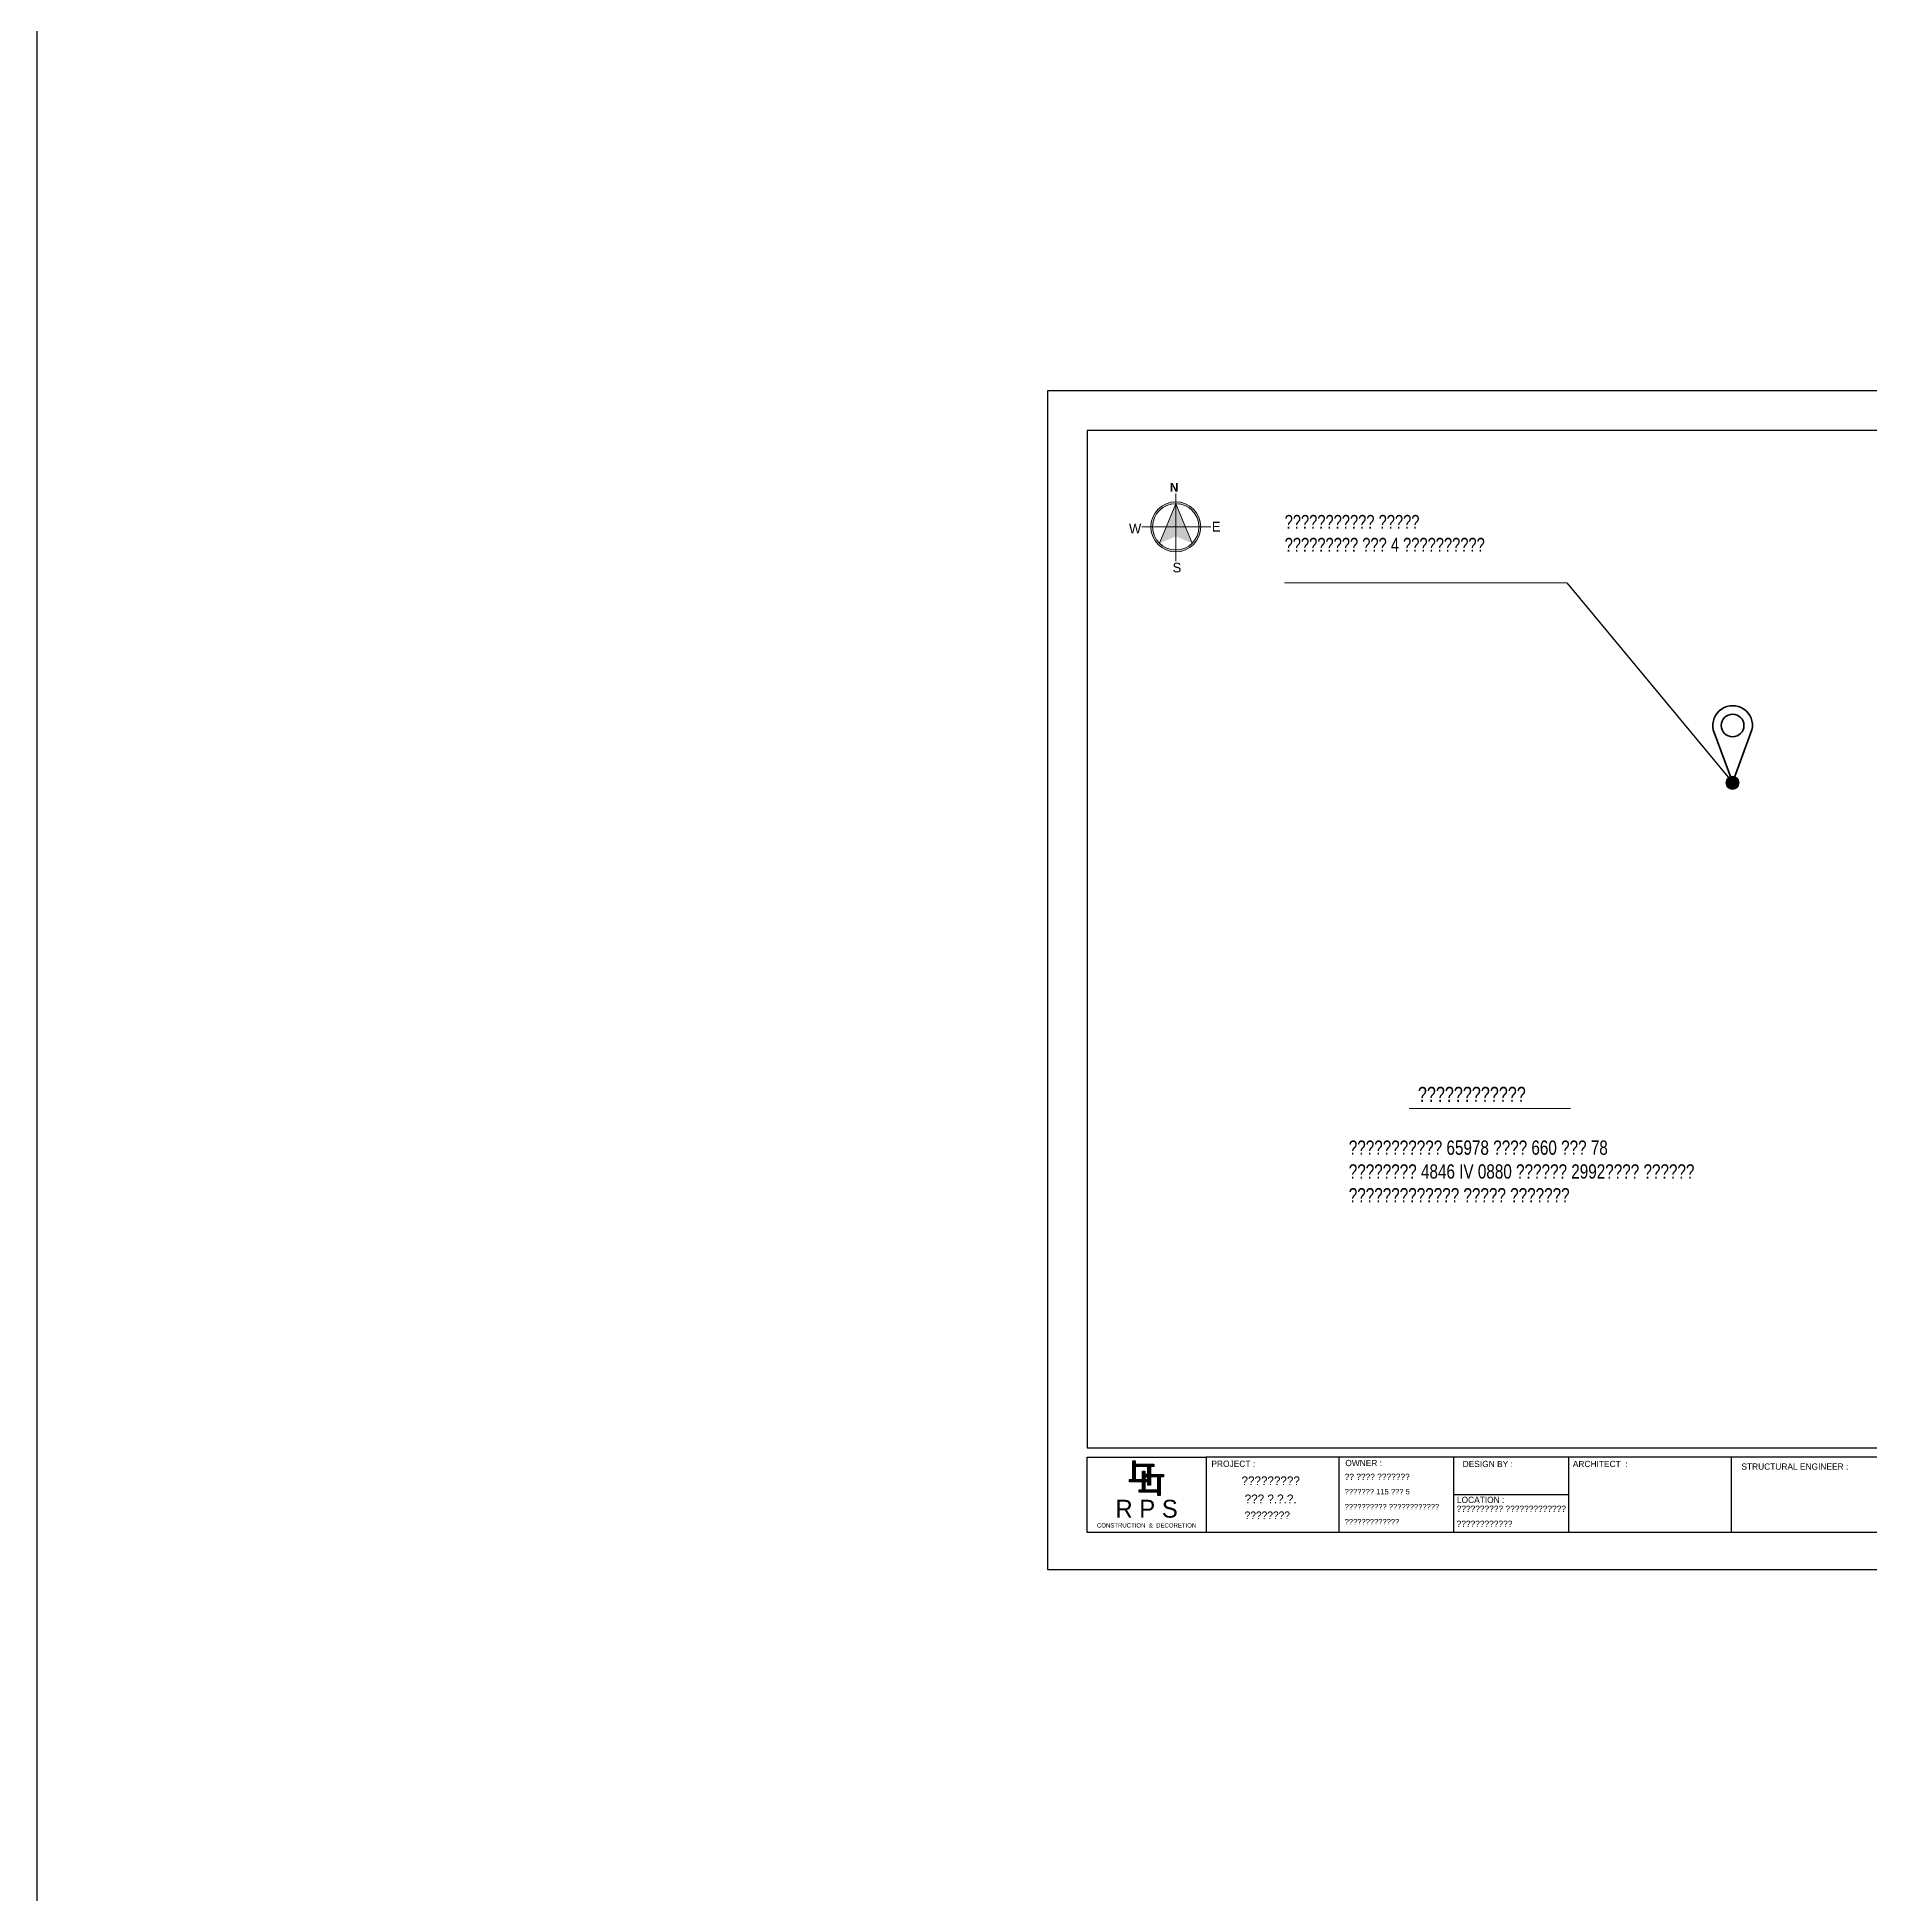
# Model space of a CAD drawing. Header units: inches. Extents: x -1366 to 1200, y -585 to 2545.
# Drawn here: x 251 to 370.5, y 1960 to 2081 of the extents above; entities that cross this region are included whole.
import ezdxf
from ezdxf.enums import TextEntityAlignment as Align

# ---------------------------------------------------------------- set-up
doc = ezdxf.new("R2010")
doc.units = ezdxf.units.IN
doc.header["$MEASUREMENT"] = 0
doc.layers.get('0').update_dxf_attribs({"linetype": 'CONTINUOUS'})
doc.layers.add('0.00', color=252, linetype='CONTINUOUS', lineweight=0)
doc.layers.add('0.01', color=253, linetype='CONTINUOUS', lineweight=13)
doc.layers.add('Bodr A3', color=13, linetype='CONTINUOUS', plot=False)
for name, color, linetype in [('HEAD', 7, 'CONTINUOUS'), ('L', 2, 'CONTINUOUS'), ('TEXT', 4, 'CONTINUOUS'), ('WALL', 7, 'CONTINUOUS')]:
    doc.layers.add(name, color=color, linetype=linetype)
doc.styles.add('ANGS', font='THSarabunPSK.ttf', dxfattribs={"width": 0.8})
doc.styles.get("Standard").update_dxf_attribs({"font": 'THSarabunPSK.ttf'})
doc.styles.add('style1', font='THSarabunPSK.ttf', dxfattribs={"height": 0.125})
doc.styles.add('style2', font='THSarabunPSK.ttf')
doc.styles.add('Style8', font='THSarabunPSK.ttf')

msp = doc.modelspace()

# ---------------------------------------------------------------- hatches: boundary and pattern name
at = {"lineweight": 18, "true_color": 0x000000}
h = msp.add_hatch(color=18, dxfattribs=at)
h.dxf.hatch_style = 1
h.paths.add_polyline_path([(361.0452, 2032.443, 1), (361.8954, 2032.443, 1)])
at = {"layer": '0.00', "ltscale": 0.002}
h = msp.add_hatch(color=256, dxfattribs=at)
h.paths.add_polyline_path([(323.5538, 2049.1284), (323.6767, 2049.1284, -0.41421356), (325.185, 2050.6367), (325.185, 2050.7597, 0.41421356)])
h.paths.add_polyline_path([(326.6934, 2049.1284), (326.8163, 2049.1284, 0.41421356), (325.185, 2050.7597), (325.185, 2050.6367, -0.41421356)])
h.paths.add_polyline_path([(326.8163, 2049.1284), (326.6934, 2049.1284, -0.41421356), (325.185, 2047.6201), (325.185, 2047.4972, 0.41421356)])
h.paths.add_polyline_path([(325.185, 2047.4972), (325.185, 2047.6201, -0.41421356), (323.6767, 2049.1284), (323.5538, 2049.1284, 0.41421356)])
h = msp.add_hatch(color=256, dxfattribs=at)
h.paths.add_polyline_path([(324.1185, 2048.0619), (324.8727, 2048.3743), (324.7433, 2048.6866), (324.4309, 2048.816)])
h.paths.add_polyline_path([(324.5603, 2049.1284), (324.4309, 2048.816), (324.7433, 2048.6866)])
h.paths.add_polyline_path([(325.185, 2048.5037), (325.185, 2049.1284), (324.5603, 2049.1284), (324.7433, 2048.6866)])
h.paths.add_polyline_path([(324.7433, 2048.6866), (324.8727, 2048.3743), (325.185, 2048.5037)])
h.paths.add_polyline_path([(325.6268, 2048.6866), (325.8098, 2049.1284), (325.185, 2049.1284), (325.185, 2048.5037)])
h.paths.add_polyline_path([(325.9392, 2048.816), (325.8098, 2049.1284), (325.6268, 2048.6866)])
h.paths.add_polyline_path([(325.6268, 2048.6866), (325.4974, 2048.3743), (326.2516, 2048.0619), (325.9392, 2048.816)])
h.paths.add_polyline_path([(325.6268, 2048.6866), (325.185, 2048.5037), (325.4974, 2048.3743)])
h.paths.add_polyline_path([(325.185, 2049.7532), (324.7433, 2049.5702), (324.5603, 2049.1284), (325.185, 2049.1284)])
h.paths.add_polyline_path([(325.8098, 2049.1284), (325.6268, 2049.5702), (325.185, 2049.7532), (325.185, 2049.1284)])
h.paths.add_polyline_path([(324.8727, 2049.8826), (324.7433, 2049.5702), (325.185, 2049.7532)])
h.paths.add_polyline_path([(325.4974, 2049.8826), (325.185, 2049.7532), (325.6268, 2049.5702)])
h.paths.add_polyline_path([(325.185, 2049.7532), (325.4974, 2049.8826), (325.185, 2050.6367)])
h.paths.add_polyline_path([(325.185, 2050.6367), (324.8727, 2049.8826), (325.185, 2049.7532)])
at = {"layer": 'WALL'}
h = msp.add_hatch(color=253, dxfattribs=at)
h.dxf.hatch_style = 1
h.paths.add_polyline_path([(322.3869, 1988.245), (322.5409, 1988.245), (322.5409, 1987.0383), (322.3869, 1987.0383)])
h = msp.add_hatch(color=253, dxfattribs=at)
h.dxf.hatch_style = 1
h.paths.add_polyline_path([(322.1757, 1986.8843), (322.1757, 1987.0383), (323.0197, 1987.0383), (323.0197, 1986.8843)])
h = msp.add_hatch(color=253, dxfattribs=at)
h.dxf.hatch_style = 1
h.paths.add_polyline_path([(322.5409, 1987.8762), (322.5409, 1988.0302), (323.7476, 1988.0302), (323.7476, 1987.8762)])
h = msp.add_hatch(color=102, dxfattribs=at)
h.dxf.hatch_style = 1
h.paths.add_polyline_path([(323.0197, 1987.5701), (323.1737, 1987.5701), (323.1737, 1986.3634), (323.0197, 1986.3634)])
h = msp.add_hatch(color=102, dxfattribs=at)
h.dxf.hatch_style = 1
h.paths.add_polyline_path([(323.3734, 1987.2013), (323.3734, 1987.3553), (323.1737, 1987.3553), (323.1737, 1987.2013)])
h = msp.add_hatch(color=253, dxfattribs=at)
h.dxf.hatch_style = 1
h.paths.add_polyline_path([(323.1737, 1986.8843), (323.1737, 1987.0383), (323.3734, 1987.0383), (323.3734, 1986.8843)])
h = msp.add_hatch(color=253, dxfattribs=at)
h.dxf.hatch_style = 1
h.paths.add_polyline_path([(323.3734, 1987.8762), (323.5274, 1987.8762), (323.5274, 1986.6772), (323.3734, 1986.6772)])
h = msp.add_hatch(color=102, dxfattribs=at)
h.dxf.hatch_style = 1
h.paths.add_polyline_path([(323.5274, 1987.2013), (323.5274, 1987.3553), (324.3749, 1987.3553), (324.3749, 1987.2013)])
h = msp.add_hatch(color=102, dxfattribs=at)
h.dxf.hatch_style = 1
h.paths.add_polyline_path([(324.0061, 1987.2013), (324.1602, 1987.2013), (324.1602, 1985.9947), (324.0061, 1985.9947)])
h = msp.add_hatch(color=102, dxfattribs=at)
h.dxf.hatch_style = 1
h.paths.add_polyline_path([(322.8085, 1986.2094), (322.8085, 1986.3634), (324.0061, 1986.3634), (324.0061, 1986.2094)])

# ---------------------------------------------------------------- linework, layer by layer
at = {"color": 5, "lineweight": 18}
msp.add_line((350.6697, 2045.4734), (332.2813, 2045.4734), dxfattribs=at)
at = {"color": 5, "lineweight": 30}
msp.add_line((350.6697, 2045.4734), (361.4895, 2032.443), dxfattribs=at)
at = {"color": 20, "lineweight": 60, "true_color": 0xfb2504}
for points in [[(361.4895, 2032.443), (360.22, 2035.9015)], [(361.4703, 2032.443), (362.7398, 2035.9015)]]:
    msp.add_lwpolyline(points, dxfattribs=at)
msp.add_circle((361.4799, 2036.1815), 0.7391, dxfattribs=at)
at = {"color": 18, "lineweight": 18, "true_color": 0x000000}
msp.add_circle((361.4703, 2032.443), 0.4251, dxfattribs=at)
at = {"color": 20, "lineweight": 60, "true_color": 0xfb2504}
msp.add_arc((361.4799, 2036.1815), 1.2906, 347.470304, 192.529696, dxfattribs=at)
at = {"layer": '0.00', "ltscale": 0.002}
for p, q in [((325.185, 2046.8852), (325.185, 2051.2987)), ((325.185, 2050.6367), (324.1185, 2048.0619)), ((325.185, 2050.6367), (326.2516, 2048.0619)), ((322.9753, 2049.1284), (327.4679, 2049.1284))]:
    msp.add_line(p, q, dxfattribs=at)
at = {"layer": '0.00'}
msp.add_circle((325.185, 2049.1284), 1.6313, dxfattribs=at)
at = {"layer": '0.00', "ltscale": 0.002}
msp.add_circle((325.185, 2049.1284), 1.5083, dxfattribs=at)
at = {"layer": 'Bodr A3'}
msp.add_lwpolyline([(316.8345, 1981.1631), (425.4885, 1981.1631), (425.4885, 2057.997), (316.8345, 2057.997)], close=True, dxfattribs=at)
at = {"layer": 'HEAD', "color": 150}
for p, q in [((335.8311, 1983.6083), (335.8311, 1988.5011)), ((343.3183, 1983.6083), (343.3183, 1988.5011)), ((350.8054, 1983.6083), (350.8054, 1988.5011)), ((361.4064, 1983.6083), (361.4064, 1988.5011)), ((343.3183, 1986.0547), (350.8054, 1986.0547))]:
    msp.add_line(p, q, dxfattribs=at)
at = {"layer": 'HEAD', "color": 5}
msp.add_lwpolyline([(319.4015, 1989.099), (422.9015, 1989.099), (422.9015, 2055.41), (319.4015, 2055.41)], close=True, dxfattribs=at)
at = {"layer": 'HEAD', "color": 150}
msp.add_lwpolyline([(327.1571, 1983.6083), (422.9015, 1983.6083), (422.9015, 1988.5011), (327.1571, 1988.5011)], close=True, dxfattribs=at)
at = {"layer": 'L', "color": 1, "const_width": 0.066}
msp.add_lwpolyline([(340.3968, 2011.2219), (350.9176, 2011.2219)], dxfattribs=at)
at = {"layer": 'WALL', "color": 0}
msp.add_lwpolyline([(250.971, 2202.12), (862.868, 2202.12), (862.868, 1732.1208), (250.971, 1732.1208)], close=True, dxfattribs=at)
at = {"layer": 'WALL', "color": 8}
msp.add_lwpolyline([(319.4104, 1988.49), (327.1571, 1988.49), (327.1571, 1983.5838), (319.4104, 1983.5838)], close=True, dxfattribs=at)
at = {"layer": 'WALL', "color": 253}
for points in [[(322.3869, 1988.245), (322.5409, 1988.245), (322.5409, 1987.0383), (322.3869, 1987.0383)], [(322.1757, 1986.8843), (322.1757, 1987.0383), (323.0197, 1987.0383), (323.0197, 1986.8843)], [(322.5409, 1987.8762), (322.5409, 1988.0302), (323.7476, 1988.0302), (323.7476, 1987.8762)], [(323.1737, 1986.8843), (323.1737, 1987.0383), (323.3734, 1987.0383), (323.3734, 1986.8843)], [(323.3734, 1987.8762), (323.5274, 1987.8762), (323.5274, 1986.6772), (323.3734, 1986.6772)]]:
    msp.add_lwpolyline(points, close=True, dxfattribs=at)
at = {"layer": 'WALL', "color": 102}
for points in [[(323.0197, 1987.5701), (323.1737, 1987.5701), (323.1737, 1986.3634), (323.0197, 1986.3634)], [(323.3734, 1987.2013), (323.3734, 1987.3553), (323.1737, 1987.3553), (323.1737, 1987.2013)], [(323.5274, 1987.2013), (323.5274, 1987.3553), (324.3749, 1987.3553), (324.3749, 1987.2013)], [(324.0061, 1987.2013), (324.1602, 1987.2013), (324.1602, 1985.9947), (324.0061, 1985.9947)], [(322.8085, 1986.2094), (322.8085, 1986.3634), (324.0061, 1986.3634), (324.0061, 1986.2094)]]:
    msp.add_lwpolyline(points, close=True, dxfattribs=at)

# ---------------------------------------------------------------- texts
at = {"lineweight": 9, "insert": (332.2813, 2049.9039), "char_height": 0.8949, "attachment_point": 1, "style": 'ANGS'}
msp.add_mtext('สถานที่ก่อสร้าง ภายใน \\Pบ้านยางทอง หมู่ที่ 4 ตำบลสันปูเลย', dxfattribs=at)
at = {"lineweight": 9, "insert": (336.4605, 2009.1322), "char_height": 0.930467, "width": 28.389661, "attachment_point": 1, "style": 'ANGS'}
msp.add_mtext('โฉนดที่ดินเลขที่ 65978 เล่มที่ 660 หน้า 78\\Pระวางที่ดิน 4846 IV 0880 เลขที่ดิน 2992ตำบล สันปูเลย อำเภอดอยสะเก็ด จังหวัด เชียงใหม่', dxfattribs=at)
at = {"layer": '0.01', "attachment_point": 1}
for s, insert, char_height, width in [('{\\fAngsana New|b1|i0|c0|p18;     \\fAngsana New|b1|i0|c222|p18;N}', (323.7363, 2051.9882), 0.573862, 23.432096), ('\\pxql;W', (322.1367, 2049.3274), 0.63125, 25.775305), ('\\pxql;E', (327.5345, 2049.4548), 0.63125, 25.775305), ('\\pxql;S', (324.9797, 2046.7909), 0.63125, 25.775305)]:
    msp.add_mtext(s, dxfattribs=dict(at, insert=insert, char_height=char_height, width=width))
at = {"layer": 'HEAD', "color": 2, "style": 'style1'}
for s, p in [('PROJECT :', (327.5086, 1987.8574)), ('OWNER :', (336.2363, 1987.9087)), ('DESIGN BY :', (343.8847, 1987.8453)), ('ARCHITECT  :', (351.0643, 1987.8461)), ('STRUCTURAL ENGINEER :', (362.0528, 1987.6763)), ('LOCATION :', (343.5112, 1985.505))]:
    msp.add_text(s, height=0.40773, dxfattribs=at).set_placement(p)
at = {"layer": 'HEAD', "style": 'Style8'}
for s, height, p in [('บ้านพักอาศัย', 0.568304, (331.3708, 1986.672)), ('ชนิด ค.ส.ล.', 0.568304, (331.3708, 1985.4894)), ('สูงชั้นเดียว', 0.497266, (331.1506, 1984.4562))]:
    msp.add_text(s, height=height, dxfattribs=at).set_placement(p, align=Align.CENTER)
at = {"layer": 'HEAD', "color": 7, "style": 'style2'}
for s, p in [('คุณ สิริกุล ฟุ้งกิตติกุล', (336.1912, 1987.0112)), ('ตำบลสันปูเลย อำเภอดอยสะเก็ด', (343.4901, 1984.9283)), ('จังหวัดเชียงใหม่', (343.4901, 1983.9488))]:
    msp.add_text(s, height=0.40773, dxfattribs=at).set_placement(p)
at = {"layer": 'HEAD', "color": 150}
msp.add_text('R P S', height=1.162, dxfattribs=at).set_placement((323.2837, 1985.1318), align=Align.MIDDLE)
at = {"layer": 'HEAD', "color": 6, "style": 'style2'}
for s, p in [('บ้านเลขที่ 115 หมู่ที่ 5', (336.1912, 1986.0667)), ('ตำบลท่าผาปุ้ม อำเภอแม่ลาน้อย', (336.1912, 1985.0872)), ('จังหวัดแม่ฮ่องสอน', (336.1912, 1984.1077))]:
    msp.add_text(s, height=0.356764, dxfattribs=at).set_placement(p)
at = {"layer": 'HEAD'}
msp.add_text('CONSTRUCTION  &  DECORETION', height=0.284045, dxfattribs=at).set_placement((323.2837, 1984.0484), align=Align.MIDDLE)
at = {"layer": 'TEXT', "color": 7, "style": 'ANGS', "width": 0.8}
msp.add_text('แผนที่โดยสังเขป', height=0.984965, dxfattribs=at).set_placement((340.9658, 2011.6437))

doc.saveas('drawing.dxf')
